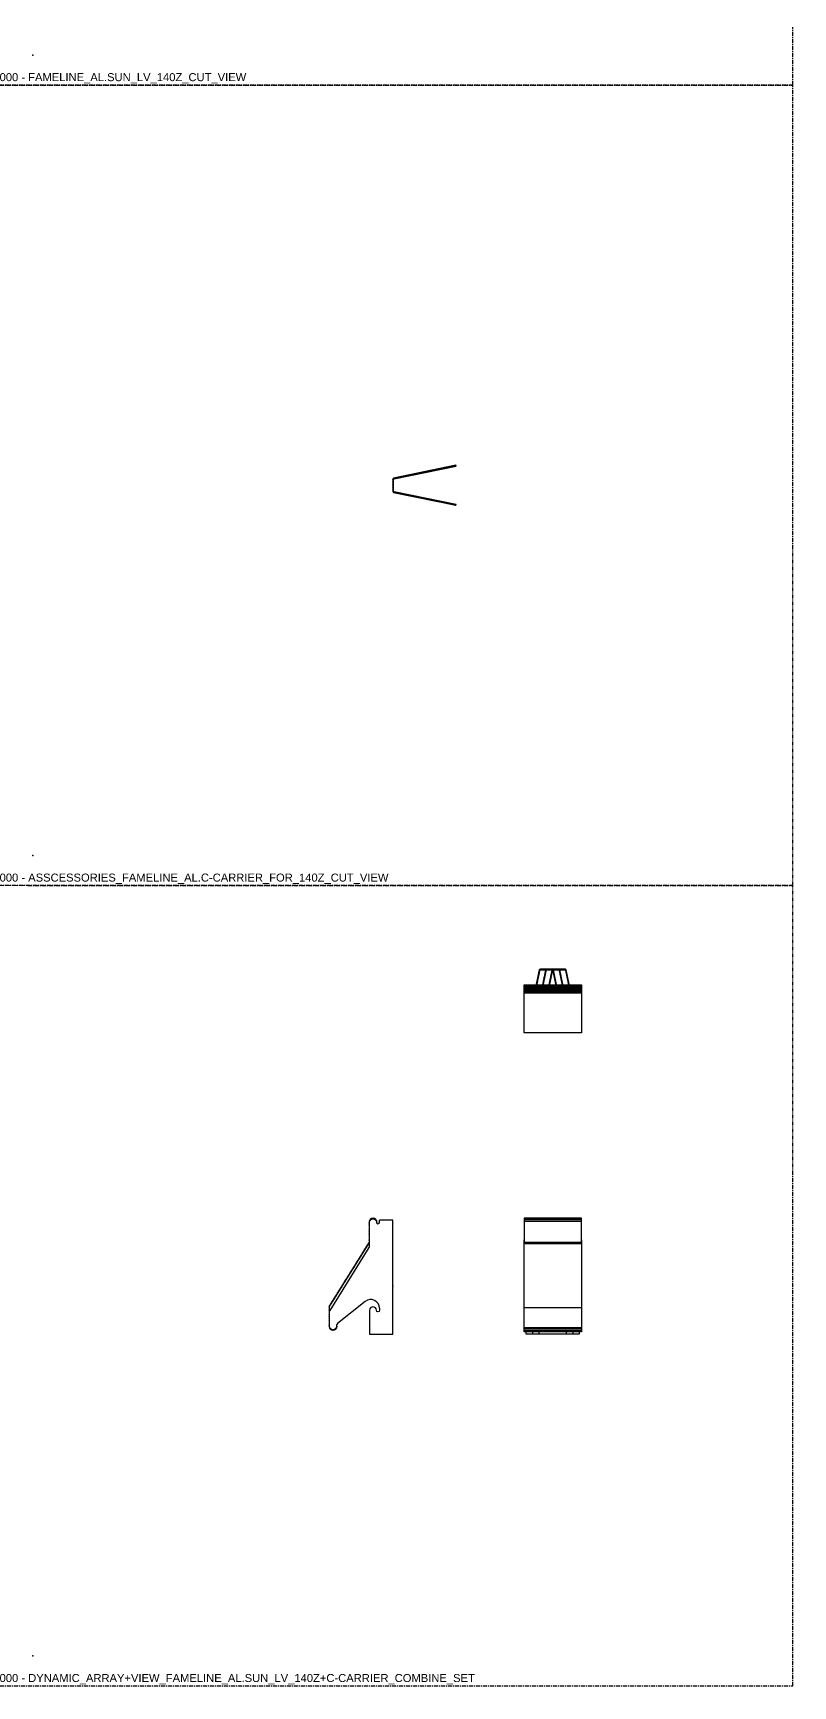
# Model space of a CAD drawing. Header units: millimetres. Extents: x -244126 to 368105, y -173968 to 259060.
# Drawn here: x -8382 to -7433, y 45995 to 48060 of the extents above; entities that cross this region are included whole.
import ezdxf

# ---------------------------------------------------------------- set-up
doc = ezdxf.new("R2010")
doc.units = ezdxf.units.MM
doc.header["$MEASUREMENT"] = 0
doc.linetypes.add('005_GG_TA_LINE', pattern=[13.75, 5, -1.25, 1.25, -1.25, 5])
for name, color, linetype in [('000 - H A T C H', 8, 'Continuous'), ('000 - WIPEOUT', 250, 'Continuous'), ('001 - ASCESSORIES', 1, 'Continuous'), ('A03_SUN LOUVER', 7, 'Continuous')]:
    doc.layers.add(name, color=color, linetype=linetype)
doc.styles.get("Standard").update_dxf_attribs({"font": 'arial.ttf'})

# ---------------------------------------------------------------- blocks, each defined once
blk = doc.blocks.new('*U1757')
at = {"color": 0, "linetype": '005_GG_TA_LINE'}
blk.add_lwpolyline([(0, 0), (1000, 0), (1000, 1000), (0, 1000)], close=True, dxfattribs=at)
for p in [(50, 37.5), (8.6, 4.9)]:
    blk.add_point(p, dxfattribs=at)
blk.add_attdef('NAMEBLK', (8.6, 4.9), '', height=10, dxfattribs=at)
blk = doc.blocks.new('*U1758')
at = {"color": 0, "linetype": '005_GG_TA_LINE'}
blk.add_lwpolyline([(0, 0), (1000, 0), (1000, 1000), (0, 1000)], close=True, dxfattribs=at)
for p in [(50, 37.5), (8.6, 4.9)]:
    blk.add_point(p, dxfattribs=at)
blk.add_attdef('NAMEBLK', (8.6, 4.9), '', height=10, dxfattribs=at)
blk = doc.blocks.new('000 - FAMELINE_AL.SUN_LV_140Z_CUT_VIEW')
at = {"layer": '000 - H A T C H'}
h = blk.add_hatch(dxfattribs=at)
h.set_pattern_fill('ANSI32', color=256, scale=2)
h.set_pattern_definition([(45, (-29.60284, -16.69414), (-0.53033, 0.53033), []), (45, (-29.2493, -16.69414), (-0.53033, 0.53033), [])])
edge = h.paths.add_edge_path()
edge.add_line((-5, 25), (-5, 0))
edge.add_arc((0, 0), 5, 180, 360)
edge.add_line((5, 0), (4.5, 0))
edge.add_arc((0, 0), 4.5, -180, 0, ccw=False)
edge.add_line((-4.5, 0), (-4.5, 24.9))
edge.add_line((-4.5, 24.9), (45.5, 104.9))
edge.add_line((45.5, 104.9), (45.5, 130))
edge.add_arc((50, 130), 4.5, 0, 180, ccw=False)
edge.add_line((54.5, 130), (55, 130))
edge.add_arc((50, 130), 5, 0, 180)
edge.add_line((45, 130), (45, 105))
edge.add_line((45, 105), (-5, 25))
at = {"layer": 'A03_SUN LOUVER', "color": 0}
blk.add_lwpolyline([(-5, 25), (-5, 0, 1), (5, 0), (4.5, 0, -1), (-4.5, 0), (-4.5, 24.9), (45.5, 104.9), (45.5, 130, -1), (54.5, 130), (55, 130, 1), (45, 130), (45, 105)], format="xyb", close=True, dxfattribs=at)
blk = doc.blocks.new('000 - ASSCESSORIES_FAMELINE_AL.C-CARRIER_FOR_140Z_CUT_VIEW')
at = {"layer": '000 - H A T C H'}
h = blk.add_hatch(dxfattribs=at)
h.set_pattern_fill('ANSI32', color=8, angle=-90)
h.set_pattern_definition([(315, (-4910.4609, 2978.48558), (0.265165043, 0.265165043), []), (315, (-4910.4609, 2978.3088), (0.265165043, 0.265165043), [])])
edge = h.paths.add_edge_path()
edge.add_line((0, 7.8), (0, -7.8))
edge.add_arc((1, -7.8), 1, 180, 257.5813)
edge.add_line((0.8, -8.8), (78.8, -25))
edge.add_line((78.8, -25), (79, -24.1))
edge.add_line((79, -24.1), (1.7, -8.1))
edge.add_arc((1.9, -7.1), 1, 180, 257.5813, ccw=False)
edge.add_line((0.9, -7.1), (0.9, 7.1))
edge.add_arc((1.9, 7.1), 1, 102.4187, 180, ccw=False)
edge.add_line((1.7, 8.1), (79, 24.1))
edge.add_line((79, 24.1), (78.8, 25))
edge.add_line((78.8, 25), (0.8, 8.8))
edge.add_arc((1, 7.8), 1, 102.4187, 180)
at = {"layer": '001 - ASCESSORIES', "color": 0}
blk.add_lwpolyline([(0, 7.8), (0, -7.8, 0.352064), (0.8, -8.8), (78.8, -25), (79, -24.1), (1.7, -8.1, -0.352064), (0.9, -7.1), (0.9, 7.1, -0.352064), (1.7, 8.1), (79, 24.1), (78.8, 25), (0.8, 8.8, 0.352064)], format="xyb", close=True, dxfattribs=at)
blk = doc.blocks.new('000 - DYNAMIC_ARRAY+VIEW_FAMELINE_AL.SUN_LV_140Z+C-CARRIER_COMBINE_SET')
at = {"color": 3}
blk.add_point((0, 0), dxfattribs=at)
at = {"layer": '001 - ASCESSORIES', "color": 0}
for points in [[(-28.2, 16.6, 0.627585), (-19.6, 34.4), (-47.2, 69.3, 0.228814), (-49.6, 70.4), (-50.7, 70.4, -1), (-50.7, 79), (-32.4, 79, -0.140565), (-30.8, 78.5), (47.7, 29.5, 0.140565), (49.3, 29), (79.4, 29, -1), (79.4, 20.6, 1), (79.4, 16.6), (81.8, 16.6)], [(-28.2, 16.6), (-30.6, 16.6, -1), (-30.6, 20.6, 1), (-30.6, 29), (-60.7, 29), (-60.7, 0), (81.8, 0), (81.8, 16.6)]]:
    blk.add_lwpolyline(points, format="xyb", dxfattribs=at)
for points in [[(-60.7, -166.8), (81.8, -166.8), (81.8, -216.8), (-60.7, -216.8)], [(-60.7, -174.8), (81.8, -174.8), (81.8, -224.8), (-60.7, -224.8)], [(-60.7, -182.8), (81.8, -182.8), (81.8, -232.8), (-60.7, -232.8)]]:
    blk.add_lwpolyline(points, close=True, dxfattribs=at)
at = {"color": 3, "rotation": 270}
blk.add_blockref('000 - FAMELINE_AL.SUN_LV_140Z_CUT_VIEW', (-50.7, 74.7), dxfattribs=at)
at = {"layer": '001 - ASCESSORIES', "rotation": 180}
for p in [(395.5, -191.8), (395.5, -199.8), (395.5, -207.8)]:
    blk.add_blockref('000 - ASSCESSORIES_FAMELINE_AL.C-CARRIER_FOR_140Z_CUT_VIEW', p, dxfattribs=at)
at = {"color": 3}
blk.add_wipeout([(57.5, -164.1), (57.5, -235.9), (-57.5, -235.9), (-57.5, -164.1)], dxfattribs=at).dxf.layer = '000 - WIPEOUT'
blk.add_wipeout([(315.8, -164.1), (375.8, -164.1), (375.8, -235.9), (315.8, -235.9)]).dxf.layer = '000 - WIPEOUT'
at = {"color": 8}
for p, q in [((-57.5, -235.9), (-57.5, -164.1)), ((-57, -235.9), (-57, -164.1)), ((-56, -235.9), (-56, -164.1)), ((-54, -235.9), (-54, -164.1)), ((52.5, -235.9), (52.5, -164.1)), ((53, -235.9), (53, -164.1)), ((54, -235.9), (54, -164.1)), ((56, -235.9), (56, -164.1)), ((366.8, -164.1), (366.8, -235.9)), ((367.8, -164.1), (367.8, -235.9)), ((368.8, -164.1), (368.8, -235.9)), ((369.8, -164.1), (369.8, -235.9)), ((370.8, -164.1), (370.8, -235.9)), ((371.8, -164.1), (371.8, -235.9)), ((372.8, -164.1), (372.8, -235.9)), ((373.8, -164.1), (373.8, -235.9)), ((374.8, -164.1), (374.8, -235.9))]:
    blk.add_line(p, q, dxfattribs=at)
at = {"color": 1}
for p, q in [((-52.5, -235.9), (-52.5, -164.1)), ((-27.5, -235.9), (-27.5, -164.1))]:
    blk.add_line(p, q, dxfattribs=at)
at = {"color": 3}
blk.add_line((57.5, -235.9), (57.5, -164.1), dxfattribs=at)
blk.add_lwpolyline([(57.5, -164.1), (57.5, -235.9), (-57.5, -235.9), (-57.5, -164.1)], close=True, dxfattribs=at)
at = {"layer": 'A03_SUN LOUVER', "color": 2}
blk.add_lwpolyline([(315.8, -164.1), (365.8, -164.1), (365.8, -235.9), (315.8, -235.9)], close=True, dxfattribs=at)
at = {"layer": 'A03_SUN LOUVER', "color": 3}
blk.add_lwpolyline([(375.8, -235.9), (365.8, -235.9), (365.8, -164.1), (375.8, -164.1)], close=True, dxfattribs=at)
blk.add_wipeout([(54.3, -235.9), (84.3, -235.9), (84.3, -164.1), (54.3, -164.1)]).dxf.layer = '000 - WIPEOUT'
at = {"color": 8}
for p, q in [((80.8, -164.1), (80.8, -235.9)), ((82.8, -164.1), (82.8, -235.9)), ((83.8, -164.1), (83.8, -235.9)), ((84.3, -164.1), (84.3, -235.9))]:
    blk.add_line(p, q, dxfattribs=at)
at = {"color": 3}
blk.add_lwpolyline([(54.3, -235.9), (84.3, -235.9), (84.3, -164.1), (54.3, -164.1)], close=True, dxfattribs=at)

msp = doc.modelspace()

# ---------------------------------------------------------------- block references
at = {"layer": '001 - ASCESSORIES', "linetype": '005_GG_TA_LINE'}
for name, p, values in [('*U1758', (-8432.74056, 47995.17286), {'NAMEBLK': '000 - FAMELINE_AL.SUN_LV_140Z_CUT_VIEW'}), ('*U1758', (-8432.74056, 46995.17286), {'NAMEBLK': '000 - ASSCESSORIES_FAMELINE_AL.C-CARRIER_FOR_140Z_CUT_VIEW'}), ('*U1757', (-8432.74056, 45995.17286), {'NAMEBLK': '000 - DYNAMIC_ARRAY+VIEW_FAMELINE_AL.SUN_LV_140Z+C-CARRIER_COMBINE_SET'})]:
    msp.add_blockref(name, p, dxfattribs=at).add_auto_attribs(values)
at = {"layer": '001 - ASCESSORIES'}
msp.add_blockref('000 - ASSCESSORIES_FAMELINE_AL.C-CARRIER_FOR_140Z_CUT_VIEW', (-7932.74056, 47495.17286), dxfattribs=at)

# ---------------------------------------------------------------- next in the draw order: block references
at = {"color": 2, "rotation": 90}
msp.add_blockref('000 - DYNAMIC_ARRAY+VIEW_FAMELINE_AL.SUN_LV_140Z+C-CARRIER_COMBINE_SET', (-7932.74056, 46495.17286), dxfattribs=at)

doc.saveas('drawing.dxf')
